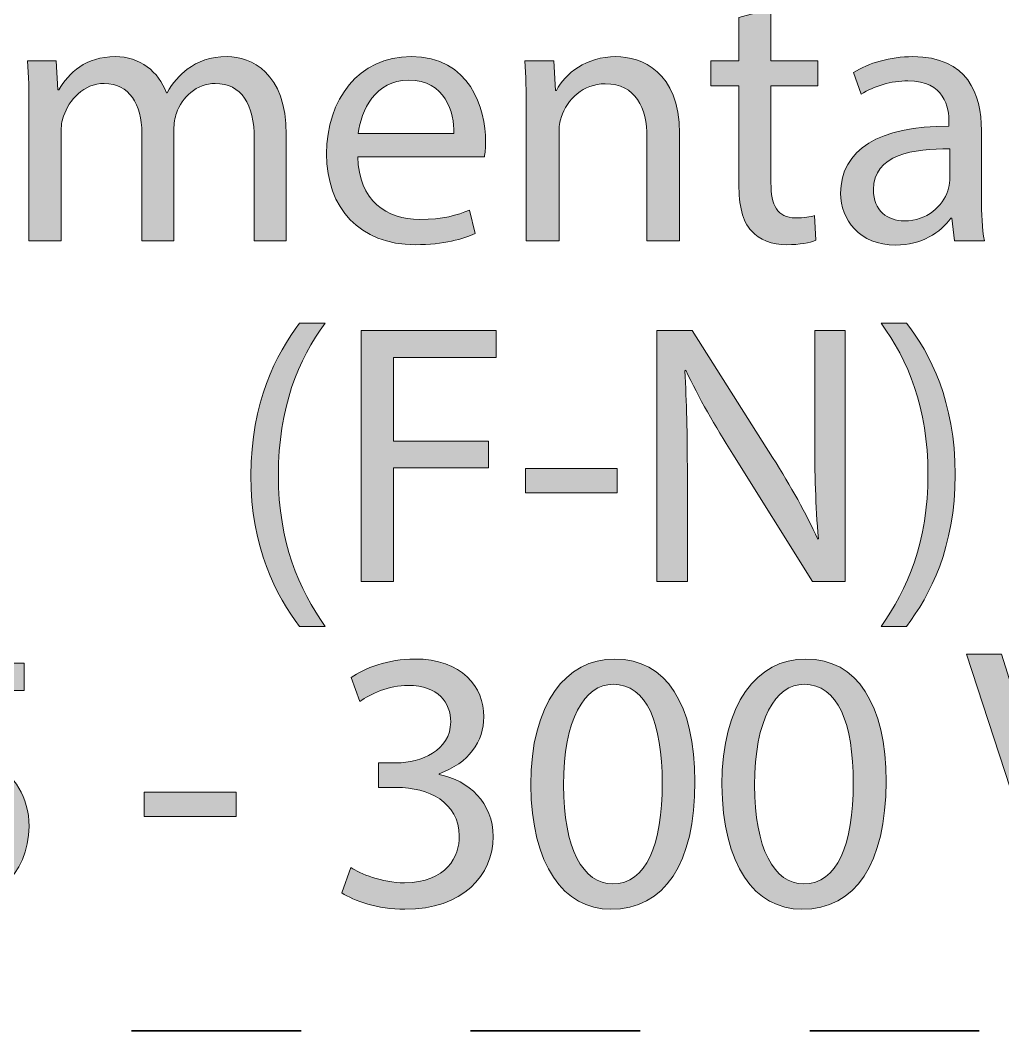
# Model space of a CAD drawing. Extents: x 544 to 1376, y -738 to -342.
# Drawn here: x 1105.3 to 1171.3, y -478.7 to -410.9 of the extents above; entities that cross this region are included whole.
import ezdxf

# ---------------------------------------------------------------- set-up
doc = ezdxf.new("R2010")
doc.units = 0
doc.header["$MEASUREMENT"] = 0
doc.linetypes.add('AI-Linetype-1', pattern=[22.760284, 11.380142, -11.380142])
doc.layers.add('OBJETOS', color=7, linetype='Continuous', lineweight=0)

# ---------------------------------------------------------------- blocks, each defined once
blk = doc.blocks.new('Block_13')
at = {"layer": 'OBJETOS', "true_color": 0x000000, "transparency": 33554687}
h = blk.add_hatch(color=18, dxfattribs=at)
h.dxf.hatch_style = 2
edge = h.paths.add_edge_path()
edge.add_spline(control_points=[(1155.715, -410.157), (1155.715, -410.157), (1155.715, -413.632), (1155.715, -413.632), (1155.715, -413.632), (1158.864, -413.632), (1158.864, -413.632), (1158.864, -413.632), (1158.864, -415.306), (1158.864, -415.306), (1158.864, -415.306), (1155.715, -415.306), (1155.715, -415.306), (1155.715, -415.306), (1155.715, -421.829), (1155.715, -421.829), (1155.715, -423.329), (1156.14, -424.179), (1157.364, -424.179), (1157.939, -424.179), (1158.364, -424.104), (1158.639, -424.029), (1158.639, -424.029), (1158.739, -425.679), (1158.739, -425.679), (1158.314, -425.854), (1157.64, -425.979), (1156.79, -425.979), (1155.765, -425.979), (1154.94, -425.653), (1154.415, -425.054), (1153.79, -424.404), (1153.565, -423.329), (1153.565, -421.904), (1153.565, -421.904), (1153.565, -415.306), (1153.565, -415.306), (1153.565, -415.306), (1151.69, -415.306), (1151.69, -415.306), (1151.69, -415.306), (1151.69, -413.632), (1151.69, -413.632), (1151.69, -413.632), (1153.565, -413.632), (1153.565, -413.632), (1153.565, -413.632), (1153.565, -410.732), (1153.565, -410.732), (1153.565, -410.732), (1155.715, -410.157), (1155.715, -410.157)], knot_values=[0, 0, 0, 0, 1, 1, 1, 2, 2, 2, 3, 3, 3, 4, 4, 4, 5, 5, 5, 6, 6, 6, 7, 7, 7, 8, 8, 8, 9, 9, 9, 10, 10, 10, 11, 11, 11, 12, 12, 12, 13, 13, 13, 14, 14, 14, 15, 15, 15, 16, 16, 16, 17, 17, 17, 17], degree=3, periodic=0)
h = blk.add_hatch(color=18, dxfattribs=at)
h.dxf.hatch_style = 2
edge = h.paths.add_edge_path()
edge.add_spline(control_points=[(1105.916, -416.905), (1105.916, -415.656), (1105.891, -414.631), (1105.816, -413.632), (1105.816, -413.632), (1107.74, -413.632), (1107.74, -413.632), (1107.74, -413.632), (1107.841, -415.581), (1107.841, -415.581), (1107.841, -415.581), (1107.916, -415.581), (1107.916, -415.581), (1108.591, -414.432), (1109.715, -413.356), (1111.715, -413.356), (1113.364, -413.356), (1114.614, -414.356), (1115.139, -415.781), (1115.139, -415.781), (1115.188, -415.781), (1115.188, -415.781), (1115.563, -415.106), (1116.039, -414.581), (1116.538, -414.206), (1117.264, -413.656), (1118.063, -413.356), (1119.213, -413.356), (1120.812, -413.356), (1123.187, -414.406), (1123.187, -418.605), (1123.187, -418.605), (1123.187, -425.729), (1123.187, -425.729), (1123.187, -425.729), (1121.037, -425.729), (1121.037, -425.729), (1121.037, -425.729), (1121.037, -418.88), (1121.037, -418.88), (1121.037, -416.556), (1120.188, -415.156), (1118.413, -415.156), (1117.163, -415.156), (1116.188, -416.081), (1115.813, -417.155), (1115.714, -417.455), (1115.639, -417.855), (1115.639, -418.255), (1115.639, -418.255), (1115.639, -425.729), (1115.639, -425.729), (1115.639, -425.729), (1113.489, -425.729), (1113.489, -425.729), (1113.489, -425.729), (1113.489, -418.48), (1113.489, -418.48), (1113.489, -416.556), (1112.64, -415.156), (1110.965, -415.156), (1109.59, -415.156), (1108.591, -416.256), (1108.24, -417.355), (1108.115, -417.681), (1108.065, -418.056), (1108.065, -418.431), (1108.065, -418.431), (1108.065, -425.729), (1108.065, -425.729), (1108.065, -425.729), (1105.916, -425.729), (1105.916, -425.729), (1105.916, -425.729), (1105.916, -416.905), (1105.916, -416.905)], knot_values=[0, 0, 0, 0, 1, 1, 1, 2, 2, 2, 3, 3, 3, 4, 4, 4, 5, 5, 5, 6, 6, 6, 7, 7, 7, 8, 8, 8, 9, 9, 9, 10, 10, 10, 11, 11, 11, 12, 12, 12, 13, 13, 13, 14, 14, 14, 15, 15, 15, 16, 16, 16, 17, 17, 17, 18, 18, 18, 19, 19, 19, 20, 20, 20, 21, 21, 21, 22, 22, 22, 23, 23, 23, 24, 24, 24, 25, 25, 25, 25], degree=3, periodic=0)
h = blk.add_hatch(color=18, dxfattribs=at)
h.dxf.hatch_style = 2
edge = h.paths.add_edge_path()
edge.add_spline(control_points=[(1134.438, -418.505), (1134.464, -417.105), (1133.864, -414.932), (1131.39, -414.932), (1129.165, -414.932), (1128.19, -416.98), (1128.016, -418.505), (1128.016, -418.505), (1134.438, -418.505), (1134.438, -418.505)], knot_values=[0, 0, 0, 0, 1, 1, 1, 2, 2, 2, 3, 3, 3, 3], degree=3, periodic=0)
edge = h.paths.add_edge_path()
edge.add_spline(control_points=[(1127.99, -420.08), (1128.04, -423.054), (1129.939, -424.279), (1132.14, -424.279), (1133.714, -424.279), (1134.664, -424.004), (1135.488, -423.654), (1135.488, -423.654), (1135.863, -425.229), (1135.863, -425.229), (1135.089, -425.578), (1133.764, -425.979), (1131.84, -425.979), (1128.115, -425.979), (1125.891, -423.529), (1125.891, -419.88), (1125.891, -416.23), (1128.04, -413.356), (1131.564, -413.356), (1135.514, -413.356), (1136.563, -416.831), (1136.563, -419.055), (1136.563, -419.505), (1136.514, -419.854), (1136.488, -420.08), (1136.488, -420.08), (1127.99, -420.08), (1127.99, -420.08)], knot_values=[0, 0, 0, 0, 1, 1, 1, 2, 2, 2, 3, 3, 3, 4, 4, 4, 5, 5, 5, 6, 6, 6, 7, 7, 7, 8, 8, 8, 9, 9, 9, 9], degree=3, periodic=0)
h = blk.add_hatch(color=18, dxfattribs=at)
h.dxf.hatch_style = 2
edge = h.paths.add_edge_path()
edge.add_spline(control_points=[(1139.291, -416.905), (1139.291, -415.656), (1139.266, -414.631), (1139.19, -413.632), (1139.19, -413.632), (1141.141, -413.632), (1141.141, -413.632), (1141.141, -413.632), (1141.265, -415.631), (1141.265, -415.631), (1141.265, -415.631), (1141.315, -415.631), (1141.315, -415.631), (1141.915, -414.481), (1143.314, -413.356), (1145.314, -413.356), (1146.988, -413.356), (1149.588, -414.356), (1149.588, -418.505), (1149.588, -418.505), (1149.588, -425.729), (1149.588, -425.729), (1149.588, -425.729), (1147.389, -425.729), (1147.389, -425.729), (1147.389, -425.729), (1147.389, -418.755), (1147.389, -418.755), (1147.389, -416.806), (1146.664, -415.181), (1144.589, -415.181), (1143.14, -415.181), (1142.015, -416.206), (1141.64, -417.431), (1141.54, -417.705), (1141.49, -418.08), (1141.49, -418.455), (1141.49, -418.455), (1141.49, -425.729), (1141.49, -425.729), (1141.49, -425.729), (1139.291, -425.729), (1139.291, -425.729), (1139.291, -425.729), (1139.291, -416.905), (1139.291, -416.905)], knot_values=[0, 0, 0, 0, 1, 1, 1, 2, 2, 2, 3, 3, 3, 4, 4, 4, 5, 5, 5, 6, 6, 6, 7, 7, 7, 8, 8, 8, 9, 9, 9, 10, 10, 10, 11, 11, 11, 12, 12, 12, 13, 13, 13, 14, 14, 14, 15, 15, 15, 15], degree=3, periodic=0)
h = blk.add_hatch(color=18, dxfattribs=at)
h.dxf.hatch_style = 2
edge = h.paths.add_edge_path()
edge.add_spline(control_points=[(1167.714, -419.555), (1165.314, -419.505), (1162.59, -419.93), (1162.59, -422.279), (1162.59, -423.704), (1163.54, -424.379), (1164.665, -424.379), (1166.239, -424.379), (1167.239, -423.379), (1167.589, -422.354), (1167.664, -422.129), (1167.714, -421.88), (1167.714, -421.654), (1167.714, -421.654), (1167.714, -419.555), (1167.714, -419.555)], knot_values=[0, 0, 0, 0, 1, 1, 1, 2, 2, 2, 3, 3, 3, 4, 4, 4, 5, 5, 5, 5], degree=3, periodic=0)
edge = h.paths.add_edge_path()
edge.add_spline(control_points=[(1168.039, -425.729), (1168.039, -425.729), (1167.864, -424.204), (1167.864, -424.204), (1167.864, -424.204), (1167.789, -424.204), (1167.789, -424.204), (1167.114, -425.153), (1165.814, -426.004), (1164.09, -426.004), (1161.641, -426.004), (1160.391, -424.279), (1160.391, -422.529), (1160.391, -419.605), (1162.99, -418.006), (1167.664, -418.03), (1167.664, -418.03), (1167.664, -417.78), (1167.664, -417.78), (1167.664, -416.78), (1167.389, -414.981), (1164.914, -414.981), (1163.79, -414.981), (1162.615, -415.331), (1161.766, -415.881), (1161.766, -415.881), (1161.266, -414.432), (1161.266, -414.432), (1162.266, -413.781), (1163.715, -413.356), (1165.239, -413.356), (1168.938, -413.356), (1169.838, -415.881), (1169.838, -418.306), (1169.838, -418.306), (1169.838, -422.829), (1169.838, -422.829), (1169.838, -423.879), (1169.889, -424.903), (1170.038, -425.729), (1170.038, -425.729), (1168.039, -425.729), (1168.039, -425.729)], knot_values=[0, 0, 0, 0, 1, 1, 1, 2, 2, 2, 3, 3, 3, 4, 4, 4, 5, 5, 5, 6, 6, 6, 7, 7, 7, 8, 8, 8, 9, 9, 9, 10, 10, 10, 11, 11, 11, 12, 12, 12, 13, 13, 13, 14, 14, 14, 14], degree=3, periodic=0)
at = {"layer": 'OBJETOS'}
for points, knots in [([(1155.715, -410.157), (1155.715, -410.157), (1155.715, -413.632), (1155.715, -413.632), (1155.715, -413.632), (1158.864, -413.632), (1158.864, -413.632), (1158.864, -413.632), (1158.864, -415.306), (1158.864, -415.306), (1158.864, -415.306), (1155.715, -415.306), (1155.715, -415.306), (1155.715, -415.306), (1155.715, -421.829), (1155.715, -421.829), (1155.715, -423.329), (1156.14, -424.179), (1157.364, -424.179), (1157.939, -424.179), (1158.364, -424.104), (1158.639, -424.029), (1158.639, -424.029), (1158.739, -425.679), (1158.739, -425.679), (1158.314, -425.854), (1157.64, -425.979), (1156.79, -425.979), (1155.765, -425.979), (1154.94, -425.653), (1154.415, -425.054), (1153.79, -424.404), (1153.565, -423.329), (1153.565, -421.904), (1153.565, -421.904), (1153.565, -415.306), (1153.565, -415.306), (1153.565, -415.306), (1151.69, -415.306), (1151.69, -415.306), (1151.69, -415.306), (1151.69, -413.632), (1151.69, -413.632), (1151.69, -413.632), (1153.565, -413.632), (1153.565, -413.632), (1153.565, -413.632), (1153.565, -410.732), (1153.565, -410.732), (1153.565, -410.732), (1155.715, -410.157), (1155.715, -410.157)], [0, 0, 0, 0, 1, 1, 1, 2, 2, 2, 3, 3, 3, 4, 4, 4, 5, 5, 5, 6, 6, 6, 7, 7, 7, 8, 8, 8, 9, 9, 9, 10, 10, 10, 11, 11, 11, 12, 12, 12, 13, 13, 13, 14, 14, 14, 15, 15, 15, 16, 16, 16, 17, 17, 17, 17]), ([(1105.916, -416.905), (1105.916, -415.656), (1105.891, -414.631), (1105.816, -413.632), (1105.816, -413.632), (1107.74, -413.632), (1107.74, -413.632), (1107.74, -413.632), (1107.841, -415.581), (1107.841, -415.581), (1107.841, -415.581), (1107.916, -415.581), (1107.916, -415.581), (1108.591, -414.432), (1109.715, -413.356), (1111.715, -413.356), (1113.364, -413.356), (1114.614, -414.356), (1115.139, -415.781), (1115.139, -415.781), (1115.188, -415.781), (1115.188, -415.781), (1115.563, -415.106), (1116.039, -414.581), (1116.538, -414.206), (1117.264, -413.656), (1118.063, -413.356), (1119.213, -413.356), (1120.812, -413.356), (1123.187, -414.406), (1123.187, -418.605), (1123.187, -418.605), (1123.187, -425.729), (1123.187, -425.729), (1123.187, -425.729), (1121.037, -425.729), (1121.037, -425.729), (1121.037, -425.729), (1121.037, -418.88), (1121.037, -418.88), (1121.037, -416.556), (1120.188, -415.156), (1118.413, -415.156), (1117.163, -415.156), (1116.188, -416.081), (1115.813, -417.155), (1115.714, -417.455), (1115.639, -417.855), (1115.639, -418.255), (1115.639, -418.255), (1115.639, -425.729), (1115.639, -425.729), (1115.639, -425.729), (1113.489, -425.729), (1113.489, -425.729), (1113.489, -425.729), (1113.489, -418.48), (1113.489, -418.48), (1113.489, -416.556), (1112.64, -415.156), (1110.965, -415.156), (1109.59, -415.156), (1108.591, -416.256), (1108.24, -417.355), (1108.115, -417.681), (1108.065, -418.056), (1108.065, -418.431), (1108.065, -418.431), (1108.065, -425.729), (1108.065, -425.729), (1108.065, -425.729), (1105.916, -425.729), (1105.916, -425.729), (1105.916, -425.729), (1105.916, -416.905), (1105.916, -416.905)], [0, 0, 0, 0, 1, 1, 1, 2, 2, 2, 3, 3, 3, 4, 4, 4, 5, 5, 5, 6, 6, 6, 7, 7, 7, 8, 8, 8, 9, 9, 9, 10, 10, 10, 11, 11, 11, 12, 12, 12, 13, 13, 13, 14, 14, 14, 15, 15, 15, 16, 16, 16, 17, 17, 17, 18, 18, 18, 19, 19, 19, 20, 20, 20, 21, 21, 21, 22, 22, 22, 23, 23, 23, 24, 24, 24, 25, 25, 25, 25]), ([(1127.99, -420.08), (1128.04, -423.054), (1129.939, -424.279), (1132.14, -424.279), (1133.714, -424.279), (1134.664, -424.004), (1135.488, -423.654), (1135.488, -423.654), (1135.863, -425.229), (1135.863, -425.229), (1135.089, -425.578), (1133.764, -425.979), (1131.84, -425.979), (1128.115, -425.979), (1125.891, -423.529), (1125.891, -419.88), (1125.891, -416.23), (1128.04, -413.356), (1131.564, -413.356), (1135.514, -413.356), (1136.563, -416.831), (1136.563, -419.055), (1136.563, -419.505), (1136.514, -419.854), (1136.488, -420.08), (1136.488, -420.08), (1127.99, -420.08), (1127.99, -420.08)], [0, 0, 0, 0, 1, 1, 1, 2, 2, 2, 3, 3, 3, 4, 4, 4, 5, 5, 5, 6, 6, 6, 7, 7, 7, 8, 8, 8, 9, 9, 9, 9]), ([(1139.291, -416.905), (1139.291, -415.656), (1139.266, -414.631), (1139.19, -413.632), (1139.19, -413.632), (1141.141, -413.632), (1141.141, -413.632), (1141.141, -413.632), (1141.265, -415.631), (1141.265, -415.631), (1141.265, -415.631), (1141.315, -415.631), (1141.315, -415.631), (1141.915, -414.481), (1143.314, -413.356), (1145.314, -413.356), (1146.988, -413.356), (1149.588, -414.356), (1149.588, -418.505), (1149.588, -418.505), (1149.588, -425.729), (1149.588, -425.729), (1149.588, -425.729), (1147.389, -425.729), (1147.389, -425.729), (1147.389, -425.729), (1147.389, -418.755), (1147.389, -418.755), (1147.389, -416.806), (1146.664, -415.181), (1144.589, -415.181), (1143.14, -415.181), (1142.015, -416.206), (1141.64, -417.431), (1141.54, -417.705), (1141.49, -418.08), (1141.49, -418.455), (1141.49, -418.455), (1141.49, -425.729), (1141.49, -425.729), (1141.49, -425.729), (1139.291, -425.729), (1139.291, -425.729), (1139.291, -425.729), (1139.291, -416.905), (1139.291, -416.905)], [0, 0, 0, 0, 1, 1, 1, 2, 2, 2, 3, 3, 3, 4, 4, 4, 5, 5, 5, 6, 6, 6, 7, 7, 7, 8, 8, 8, 9, 9, 9, 10, 10, 10, 11, 11, 11, 12, 12, 12, 13, 13, 13, 14, 14, 14, 15, 15, 15, 15]), ([(1168.039, -425.729), (1168.039, -425.729), (1167.864, -424.204), (1167.864, -424.204), (1167.864, -424.204), (1167.789, -424.204), (1167.789, -424.204), (1167.114, -425.153), (1165.814, -426.004), (1164.09, -426.004), (1161.641, -426.004), (1160.391, -424.279), (1160.391, -422.529), (1160.391, -419.605), (1162.99, -418.006), (1167.664, -418.03), (1167.664, -418.03), (1167.664, -417.78), (1167.664, -417.78), (1167.664, -416.78), (1167.389, -414.981), (1164.914, -414.981), (1163.79, -414.981), (1162.615, -415.331), (1161.766, -415.881), (1161.766, -415.881), (1161.266, -414.432), (1161.266, -414.432), (1162.266, -413.781), (1163.715, -413.356), (1165.239, -413.356), (1168.938, -413.356), (1169.838, -415.881), (1169.838, -418.306), (1169.838, -418.306), (1169.838, -422.829), (1169.838, -422.829), (1169.838, -423.879), (1169.889, -424.903), (1170.038, -425.729), (1170.038, -425.729), (1168.039, -425.729), (1168.039, -425.729)], [0, 0, 0, 0, 1, 1, 1, 2, 2, 2, 3, 3, 3, 4, 4, 4, 5, 5, 5, 6, 6, 6, 7, 7, 7, 8, 8, 8, 9, 9, 9, 10, 10, 10, 11, 11, 11, 12, 12, 12, 13, 13, 13, 14, 14, 14, 14]), ([(1134.438, -418.505), (1134.464, -417.105), (1133.864, -414.932), (1131.39, -414.932), (1129.165, -414.932), (1128.19, -416.98), (1128.016, -418.505), (1128.016, -418.505), (1134.438, -418.505), (1134.438, -418.505)], [0, 0, 0, 0, 1, 1, 1, 2, 2, 2, 3, 3, 3, 3]), ([(1167.714, -419.555), (1165.314, -419.505), (1162.59, -419.93), (1162.59, -422.279), (1162.59, -423.704), (1163.54, -424.379), (1164.665, -424.379), (1166.239, -424.379), (1167.239, -423.379), (1167.589, -422.354), (1167.664, -422.129), (1167.714, -421.88), (1167.714, -421.654), (1167.714, -421.654), (1167.714, -419.555), (1167.714, -419.555)], [0, 0, 0, 0, 1, 1, 1, 2, 2, 2, 3, 3, 3, 4, 4, 4, 5, 5, 5, 5])]:
    blk.add_open_spline(points, degree=3, knots=knots, dxfattribs=at)
blk = doc.blocks.new('Block_12')
at = {"layer": 'OBJETOS'}
blk.add_blockref('Block_13', (0, 0), dxfattribs=at)
blk = doc.blocks.new('Block_15')
at = {"layer": 'OBJETOS', "true_color": 0x000000, "transparency": 33554687}
h = blk.add_hatch(color=18, dxfattribs=at)
h.dxf.hatch_style = 2
edge = h.paths.add_edge_path()
edge.add_spline(control_points=[(1125.805, -431.235), (1123.98, -433.684), (1122.655, -436.933), (1122.655, -441.458), (1122.655, -445.906), (1124.03, -449.105), (1125.805, -451.605), (1125.805, -451.605), (1124.08, -451.605), (1124.08, -451.605), (1122.506, -449.531), (1120.806, -446.332), (1120.806, -441.458), (1120.831, -436.534), (1122.506, -433.334), (1124.08, -431.235), (1124.08, -431.235), (1125.805, -431.235), (1125.805, -431.235)], knot_values=[0, 0, 0, 0, 1, 1, 1, 2, 2, 2, 3, 3, 3, 4, 4, 4, 5, 5, 5, 6, 6, 6, 6], degree=3, periodic=0)
h = blk.add_hatch(color=18, dxfattribs=at)
h.dxf.hatch_style = 2
edge = h.paths.add_edge_path()
edge.add_spline(control_points=[(1163.105, -451.605), (1164.88, -449.13), (1166.255, -445.881), (1166.255, -441.382), (1166.255, -436.909), (1164.905, -433.709), (1163.105, -431.235), (1163.105, -431.235), (1164.805, -431.235), (1164.805, -431.235), (1166.404, -433.285), (1168.079, -436.484), (1168.079, -441.408), (1168.079, -446.306), (1166.404, -449.48), (1164.805, -451.605), (1164.805, -451.605), (1163.105, -451.605), (1163.105, -451.605)], knot_values=[0, 0, 0, 0, 1, 1, 1, 2, 2, 2, 3, 3, 3, 4, 4, 4, 5, 5, 5, 6, 6, 6, 6], degree=3, periodic=0)
h = blk.add_hatch(color=18, dxfattribs=at)
h.dxf.hatch_style = 2
edge = h.paths.add_edge_path()
edge.add_spline(control_points=[(1128.206, -431.735), (1128.206, -431.735), (1137.278, -431.735), (1137.278, -431.735), (1137.278, -431.735), (1137.278, -433.559), (1137.278, -433.559), (1137.278, -433.559), (1130.381, -433.559), (1130.381, -433.559), (1130.381, -433.559), (1130.381, -439.158), (1130.381, -439.158), (1130.381, -439.158), (1136.754, -439.158), (1136.754, -439.158), (1136.754, -439.158), (1136.754, -440.958), (1136.754, -440.958), (1136.754, -440.958), (1130.381, -440.958), (1130.381, -440.958), (1130.381, -440.958), (1130.381, -448.581), (1130.381, -448.581), (1130.381, -448.581), (1128.206, -448.581), (1128.206, -448.581), (1128.206, -448.581), (1128.206, -431.735), (1128.206, -431.735)], knot_values=[0, 0, 0, 0, 1, 1, 1, 2, 2, 2, 3, 3, 3, 4, 4, 4, 5, 5, 5, 6, 6, 6, 7, 7, 7, 8, 8, 8, 9, 9, 9, 10, 10, 10, 10], degree=3, periodic=0)
h = blk.add_hatch(color=18, dxfattribs=at)
h.dxf.hatch_style = 2
edge = h.paths.add_edge_path()
edge.add_spline(control_points=[(1148.056, -448.581), (1148.056, -448.581), (1148.056, -431.735), (1148.056, -431.735), (1148.056, -431.735), (1150.43, -431.735), (1150.43, -431.735), (1150.43, -431.735), (1155.829, -440.257), (1155.829, -440.257), (1157.078, -442.232), (1158.053, -444.006), (1158.853, -445.731), (1158.853, -445.731), (1158.903, -445.707), (1158.903, -445.707), (1158.703, -443.457), (1158.653, -441.408), (1158.653, -438.783), (1158.653, -438.783), (1158.653, -431.735), (1158.653, -431.735), (1158.653, -431.735), (1160.702, -431.735), (1160.702, -431.735), (1160.702, -431.735), (1160.702, -448.581), (1160.702, -448.581), (1160.702, -448.581), (1158.503, -448.581), (1158.503, -448.581), (1158.503, -448.581), (1153.154, -440.033), (1153.154, -440.033), (1151.979, -438.158), (1150.854, -436.234), (1150.005, -434.409), (1150.005, -434.409), (1149.93, -434.434), (1149.93, -434.434), (1150.055, -436.558), (1150.105, -438.583), (1150.105, -441.382), (1150.105, -441.382), (1150.105, -448.581), (1150.105, -448.581), (1150.105, -448.581), (1148.056, -448.581), (1148.056, -448.581)], knot_values=[0, 0, 0, 0, 1, 1, 1, 2, 2, 2, 3, 3, 3, 4, 4, 4, 5, 5, 5, 6, 6, 6, 7, 7, 7, 8, 8, 8, 9, 9, 9, 10, 10, 10, 11, 11, 11, 12, 12, 12, 13, 13, 13, 14, 14, 14, 15, 15, 15, 16, 16, 16, 16], degree=3, periodic=0)
h = blk.add_hatch(color=18, dxfattribs=at)
h.dxf.hatch_style = 2
edge = h.paths.add_edge_path()
edge.add_spline(control_points=[(1145.404, -441.007), (1145.404, -441.007), (1145.404, -442.632), (1145.404, -442.632), (1145.404, -442.632), (1139.231, -442.632), (1139.231, -442.632), (1139.231, -442.632), (1139.231, -441.007), (1139.231, -441.007), (1139.231, -441.007), (1145.404, -441.007), (1145.404, -441.007)], knot_values=[0, 0, 0, 0, 1, 1, 1, 2, 2, 2, 3, 3, 3, 4, 4, 4, 4], degree=3, periodic=0)
at = {"layer": 'OBJETOS'}
for points, knots in [([(1125.805, -431.235), (1123.98, -433.684), (1122.655, -436.933), (1122.655, -441.458), (1122.655, -445.906), (1124.03, -449.105), (1125.805, -451.605), (1125.805, -451.605), (1124.08, -451.605), (1124.08, -451.605), (1122.506, -449.531), (1120.806, -446.332), (1120.806, -441.458), (1120.831, -436.534), (1122.506, -433.334), (1124.08, -431.235), (1124.08, -431.235), (1125.805, -431.235), (1125.805, -431.235)], [0, 0, 0, 0, 1, 1, 1, 2, 2, 2, 3, 3, 3, 4, 4, 4, 5, 5, 5, 6, 6, 6, 6]), ([(1163.105, -451.605), (1164.88, -449.13), (1166.255, -445.881), (1166.255, -441.382), (1166.255, -436.909), (1164.905, -433.709), (1163.105, -431.235), (1163.105, -431.235), (1164.805, -431.235), (1164.805, -431.235), (1166.404, -433.285), (1168.079, -436.484), (1168.079, -441.408), (1168.079, -446.306), (1166.404, -449.48), (1164.805, -451.605), (1164.805, -451.605), (1163.105, -451.605), (1163.105, -451.605)], [0, 0, 0, 0, 1, 1, 1, 2, 2, 2, 3, 3, 3, 4, 4, 4, 5, 5, 5, 6, 6, 6, 6]), ([(1128.206, -431.735), (1128.206, -431.735), (1137.278, -431.735), (1137.278, -431.735), (1137.278, -431.735), (1137.278, -433.559), (1137.278, -433.559), (1137.278, -433.559), (1130.381, -433.559), (1130.381, -433.559), (1130.381, -433.559), (1130.381, -439.158), (1130.381, -439.158), (1130.381, -439.158), (1136.754, -439.158), (1136.754, -439.158), (1136.754, -439.158), (1136.754, -440.958), (1136.754, -440.958), (1136.754, -440.958), (1130.381, -440.958), (1130.381, -440.958), (1130.381, -440.958), (1130.381, -448.581), (1130.381, -448.581), (1130.381, -448.581), (1128.206, -448.581), (1128.206, -448.581), (1128.206, -448.581), (1128.206, -431.735), (1128.206, -431.735)], [0, 0, 0, 0, 1, 1, 1, 2, 2, 2, 3, 3, 3, 4, 4, 4, 5, 5, 5, 6, 6, 6, 7, 7, 7, 8, 8, 8, 9, 9, 9, 10, 10, 10, 10]), ([(1148.056, -448.581), (1148.056, -448.581), (1148.056, -431.735), (1148.056, -431.735), (1148.056, -431.735), (1150.43, -431.735), (1150.43, -431.735), (1150.43, -431.735), (1155.829, -440.257), (1155.829, -440.257), (1157.078, -442.232), (1158.053, -444.006), (1158.853, -445.731), (1158.853, -445.731), (1158.903, -445.707), (1158.903, -445.707), (1158.703, -443.457), (1158.653, -441.408), (1158.653, -438.783), (1158.653, -438.783), (1158.653, -431.735), (1158.653, -431.735), (1158.653, -431.735), (1160.702, -431.735), (1160.702, -431.735), (1160.702, -431.735), (1160.702, -448.581), (1160.702, -448.581), (1160.702, -448.581), (1158.503, -448.581), (1158.503, -448.581), (1158.503, -448.581), (1153.154, -440.033), (1153.154, -440.033), (1151.979, -438.158), (1150.854, -436.234), (1150.005, -434.409), (1150.005, -434.409), (1149.93, -434.434), (1149.93, -434.434), (1150.055, -436.558), (1150.105, -438.583), (1150.105, -441.382), (1150.105, -441.382), (1150.105, -448.581), (1150.105, -448.581), (1150.105, -448.581), (1148.056, -448.581), (1148.056, -448.581)], [0, 0, 0, 0, 1, 1, 1, 2, 2, 2, 3, 3, 3, 4, 4, 4, 5, 5, 5, 6, 6, 6, 7, 7, 7, 8, 8, 8, 9, 9, 9, 10, 10, 10, 11, 11, 11, 12, 12, 12, 13, 13, 13, 14, 14, 14, 15, 15, 15, 16, 16, 16, 16]), ([(1145.404, -441.007), (1145.404, -441.007), (1145.404, -442.632), (1145.404, -442.632), (1145.404, -442.632), (1139.231, -442.632), (1139.231, -442.632), (1139.231, -442.632), (1139.231, -441.007), (1139.231, -441.007), (1139.231, -441.007), (1145.404, -441.007), (1145.404, -441.007)], [0, 0, 0, 0, 1, 1, 1, 2, 2, 2, 3, 3, 3, 4, 4, 4, 4])]:
    blk.add_open_spline(points, degree=3, knots=knots, dxfattribs=at)
blk = doc.blocks.new('Block_14')
at = {"layer": 'OBJETOS'}
blk.add_blockref('Block_15', (0, 0), dxfattribs=at)
blk = doc.blocks.new('Block_17')
at = {"layer": 'OBJETOS', "true_color": 0x000000, "transparency": 33554687}
h = blk.add_hatch(color=18, dxfattribs=at)
h.dxf.hatch_style = 2
edge = h.paths.add_edge_path()
edge.add_spline(control_points=[(1174.343, -470.303), (1174.343, -470.303), (1168.845, -453.457), (1168.845, -453.457), (1168.845, -453.457), (1171.193, -453.457), (1171.193, -453.457), (1171.193, -453.457), (1173.818, -461.755), (1173.818, -461.755), (1174.543, -464.029), (1175.168, -466.079), (1175.618, -468.054), (1175.618, -468.054), (1175.668, -468.054), (1175.668, -468.054), (1176.143, -466.104), (1176.843, -463.979), (1177.592, -461.78), (1177.592, -461.78), (1180.441, -453.457), (1180.441, -453.457), (1180.441, -453.457), (1182.766, -453.457), (1182.766, -453.457), (1182.766, -453.457), (1176.742, -470.303), (1176.742, -470.303), (1176.742, -470.303), (1174.343, -470.303), (1174.343, -470.303)], knot_values=[0, 0, 0, 0, 1, 1, 1, 2, 2, 2, 3, 3, 3, 4, 4, 4, 5, 5, 5, 6, 6, 6, 7, 7, 7, 8, 8, 8, 9, 9, 9, 10, 10, 10, 10], degree=3, periodic=0)
h = blk.add_hatch(color=18, dxfattribs=at)
h.dxf.hatch_style = 2
edge = h.paths.add_edge_path()
edge.add_spline(control_points=[(1085.571, -457.956), (1085.571, -459.58), (1086.796, -460.455), (1088.67, -460.955), (1090.07, -460.48), (1091.145, -459.48), (1091.145, -458.006), (1091.145, -456.706), (1090.37, -455.356), (1088.396, -455.356), (1086.571, -455.356), (1085.571, -456.556), (1085.571, -457.956)], knot_values=[0, 0, 0, 0, 1, 1, 1, 2, 2, 2, 3, 3, 3, 4, 4, 4, 4], degree=3, periodic=0)
edge = h.paths.add_edge_path()
edge.add_spline(control_points=[(1091.62, -466.079), (1091.62, -464.104), (1090.245, -463.154), (1088.046, -462.529), (1086.146, -463.079), (1085.121, -464.329), (1085.121, -465.879), (1085.046, -467.528), (1086.296, -468.979), (1088.37, -468.979), (1090.345, -468.979), (1091.62, -467.753), (1091.62, -466.079)], knot_values=[0, 0, 0, 0, 1, 1, 1, 2, 2, 2, 3, 3, 3, 4, 4, 4, 4], degree=3, periodic=0)
edge = h.paths.add_edge_path()
edge.add_spline(control_points=[(1082.872, -466.179), (1082.872, -464.129), (1084.097, -462.68), (1086.096, -461.83), (1086.096, -461.83), (1086.071, -461.755), (1086.071, -461.755), (1084.271, -460.905), (1083.497, -459.506), (1083.497, -458.105), (1083.497, -455.531), (1085.671, -453.782), (1088.521, -453.782), (1091.67, -453.782), (1093.244, -455.756), (1093.244, -457.781), (1093.244, -459.155), (1092.569, -460.63), (1090.57, -461.58), (1090.57, -461.58), (1090.57, -461.655), (1090.57, -461.655), (1092.595, -462.455), (1093.844, -463.879), (1093.844, -465.854), (1093.844, -468.678), (1091.42, -470.578), (1088.32, -470.578), (1084.921, -470.578), (1082.872, -468.553), (1082.872, -466.179)], knot_values=[0, 0, 0, 0, 1, 1, 1, 2, 2, 2, 3, 3, 3, 4, 4, 4, 5, 5, 5, 6, 6, 6, 7, 7, 7, 8, 8, 8, 9, 9, 9, 10, 10, 10, 10], degree=3, periodic=0)
h = blk.add_hatch(color=18, dxfattribs=at)
h.dxf.hatch_style = 2
edge = h.paths.add_edge_path()
edge.add_spline(control_points=[(1105.594, -455.906), (1105.594, -455.906), (1099.396, -455.906), (1099.396, -455.906), (1099.396, -455.906), (1098.771, -460.08), (1098.771, -460.08), (1099.146, -460.03), (1099.495, -459.98), (1100.096, -459.98), (1101.345, -459.98), (1102.595, -460.255), (1103.595, -460.855), (1104.869, -461.58), (1105.919, -462.979), (1105.919, -465.029), (1105.919, -468.203), (1103.395, -470.578), (1099.87, -470.578), (1098.096, -470.578), (1096.597, -470.078), (1095.821, -469.578), (1095.821, -469.578), (1096.371, -467.903), (1096.371, -467.903), (1097.046, -468.303), (1098.371, -468.803), (1099.846, -468.803), (1101.92, -468.803), (1103.694, -467.453), (1103.694, -465.279), (1103.67, -463.18), (1102.27, -461.68), (1099.021, -461.68), (1098.096, -461.68), (1097.371, -461.78), (1096.771, -461.854), (1096.771, -461.854), (1097.821, -454.057), (1097.821, -454.057), (1097.821, -454.057), (1105.594, -454.057), (1105.594, -454.057), (1105.594, -454.057), (1105.594, -455.906), (1105.594, -455.906)], knot_values=[0, 0, 0, 0, 1, 1, 1, 2, 2, 2, 3, 3, 3, 4, 4, 4, 5, 5, 5, 6, 6, 6, 7, 7, 7, 8, 8, 8, 9, 9, 9, 10, 10, 10, 11, 11, 11, 12, 12, 12, 13, 13, 13, 14, 14, 14, 15, 15, 15, 15], degree=3, periodic=0)
h = blk.add_hatch(color=18, dxfattribs=at)
h.dxf.hatch_style = 2
edge = h.paths.add_edge_path()
edge.add_spline(control_points=[(1127.52, -467.778), (1128.145, -468.179), (1129.595, -468.803), (1131.119, -468.803), (1133.943, -468.803), (1134.818, -467.004), (1134.793, -465.654), (1134.769, -463.38), (1132.719, -462.404), (1130.594, -462.404), (1130.594, -462.404), (1129.369, -462.404), (1129.369, -462.404), (1129.369, -462.404), (1129.369, -460.755), (1129.369, -460.755), (1129.369, -460.755), (1130.594, -460.755), (1130.594, -460.755), (1132.193, -460.755), (1134.219, -459.931), (1134.219, -458.006), (1134.219, -456.706), (1133.394, -455.557), (1131.369, -455.557), (1130.069, -455.557), (1128.819, -456.131), (1128.12, -456.631), (1128.12, -456.631), (1127.545, -455.031), (1127.545, -455.031), (1128.395, -454.406), (1130.044, -453.782), (1131.794, -453.782), (1134.993, -453.782), (1136.442, -455.682), (1136.442, -457.656), (1136.442, -459.33), (1135.443, -460.755), (1133.443, -461.479), (1133.443, -461.479), (1133.443, -461.53), (1133.443, -461.53), (1135.443, -461.93), (1137.067, -463.43), (1137.067, -465.704), (1137.067, -468.303), (1135.043, -470.578), (1131.145, -470.578), (1129.319, -470.578), (1127.72, -470.003), (1126.92, -469.478), (1126.92, -469.478), (1127.52, -467.778), (1127.52, -467.778)], knot_values=[0, 0, 0, 0, 1, 1, 1, 2, 2, 2, 3, 3, 3, 4, 4, 4, 5, 5, 5, 6, 6, 6, 7, 7, 7, 8, 8, 8, 9, 9, 9, 10, 10, 10, 11, 11, 11, 12, 12, 12, 13, 13, 13, 14, 14, 14, 15, 15, 15, 16, 16, 16, 17, 17, 17, 18, 18, 18, 18], degree=3, periodic=0)
h = blk.add_hatch(color=18, dxfattribs=at)
h.dxf.hatch_style = 2
edge = h.paths.add_edge_path()
edge.add_spline(control_points=[(1141.794, -462.255), (1141.794, -466.479), (1143.094, -468.878), (1145.094, -468.878), (1147.343, -468.878), (1148.418, -466.254), (1148.418, -462.104), (1148.418, -458.105), (1147.393, -455.481), (1145.118, -455.481), (1143.194, -455.481), (1141.794, -457.831), (1141.794, -462.255)], knot_values=[0, 0, 0, 0, 1, 1, 1, 2, 2, 2, 3, 3, 3, 4, 4, 4, 4], degree=3, periodic=0)
edge = h.paths.add_edge_path()
edge.add_spline(control_points=[(1150.617, -462.005), (1150.617, -467.528), (1148.567, -470.578), (1144.969, -470.578), (1141.794, -470.578), (1139.645, -467.604), (1139.595, -462.229), (1139.595, -456.781), (1141.944, -453.782), (1145.243, -453.782), (1148.668, -453.782), (1150.617, -456.831), (1150.617, -462.005)], knot_values=[0, 0, 0, 0, 1, 1, 1, 2, 2, 2, 3, 3, 3, 4, 4, 4, 4], degree=3, periodic=0)
h = blk.add_hatch(color=18, dxfattribs=at)
h.dxf.hatch_style = 2
edge = h.paths.add_edge_path()
edge.add_spline(control_points=[(1154.619, -462.255), (1154.619, -466.479), (1155.919, -468.878), (1157.918, -468.878), (1160.168, -468.878), (1161.242, -466.254), (1161.242, -462.104), (1161.242, -458.105), (1160.218, -455.481), (1157.943, -455.481), (1156.019, -455.481), (1154.619, -457.831), (1154.619, -462.255)], knot_values=[0, 0, 0, 0, 1, 1, 1, 2, 2, 2, 3, 3, 3, 4, 4, 4, 4], degree=3, periodic=0)
edge = h.paths.add_edge_path()
edge.add_spline(control_points=[(1163.441, -462.005), (1163.441, -467.528), (1161.393, -470.578), (1157.793, -470.578), (1154.619, -470.578), (1152.47, -467.604), (1152.42, -462.229), (1152.42, -456.781), (1154.769, -453.782), (1158.068, -453.782), (1161.492, -453.782), (1163.441, -456.831), (1163.441, -462.005)], knot_values=[0, 0, 0, 0, 1, 1, 1, 2, 2, 2, 3, 3, 3, 4, 4, 4, 4], degree=3, periodic=0)
h = blk.add_hatch(color=18, dxfattribs=at)
h.dxf.hatch_style = 2
edge = h.paths.add_edge_path()
edge.add_spline(control_points=[(1192.316, -469.853), (1191.742, -470.152), (1190.468, -470.553), (1188.843, -470.553), (1185.193, -470.553), (1182.819, -468.078), (1182.819, -464.379), (1182.819, -460.655), (1185.368, -457.956), (1189.317, -457.956), (1190.617, -457.956), (1191.767, -458.28), (1192.367, -458.581), (1192.367, -458.581), (1191.867, -460.28), (1191.867, -460.28), (1191.342, -459.98), (1190.518, -459.705), (1189.317, -459.705), (1186.543, -459.705), (1185.044, -461.755), (1185.044, -464.279), (1185.044, -467.078), (1186.843, -468.803), (1189.242, -468.803), (1190.492, -468.803), (1191.317, -468.479), (1191.942, -468.203), (1191.942, -468.203), (1192.316, -469.853), (1192.316, -469.853)], knot_values=[0, 0, 0, 0, 1, 1, 1, 2, 2, 2, 3, 3, 3, 4, 4, 4, 5, 5, 5, 6, 6, 6, 7, 7, 7, 8, 8, 8, 9, 9, 9, 10, 10, 10, 10], degree=3, periodic=0)
h = blk.add_hatch(color=18, dxfattribs=at)
h.dxf.hatch_style = 2
edge = h.paths.add_edge_path()
edge.add_spline(control_points=[(1201.268, -464.129), (1198.868, -464.079), (1196.144, -464.504), (1196.144, -466.854), (1196.144, -468.278), (1197.094, -468.953), (1198.219, -468.953), (1199.793, -468.953), (1200.793, -467.953), (1201.143, -466.929), (1201.218, -466.703), (1201.268, -466.454), (1201.268, -466.229), (1201.268, -466.229), (1201.268, -464.129), (1201.268, -464.129)], knot_values=[0, 0, 0, 0, 1, 1, 1, 2, 2, 2, 3, 3, 3, 4, 4, 4, 5, 5, 5, 5], degree=3, periodic=0)
edge = h.paths.add_edge_path()
edge.add_spline(control_points=[(1201.593, -470.303), (1201.593, -470.303), (1201.418, -468.778), (1201.418, -468.778), (1201.418, -468.778), (1201.343, -468.778), (1201.343, -468.778), (1200.668, -469.728), (1199.368, -470.578), (1197.644, -470.578), (1195.194, -470.578), (1193.944, -468.854), (1193.944, -467.104), (1193.944, -464.18), (1196.544, -462.58), (1201.218, -462.604), (1201.218, -462.604), (1201.218, -462.354), (1201.218, -462.354), (1201.218, -461.354), (1200.942, -459.556), (1198.469, -459.556), (1197.344, -459.556), (1196.169, -459.905), (1195.319, -460.455), (1195.319, -460.455), (1194.819, -459.006), (1194.819, -459.006), (1195.819, -458.355), (1197.269, -457.931), (1198.793, -457.931), (1202.492, -457.931), (1203.392, -460.455), (1203.392, -462.88), (1203.392, -462.88), (1203.392, -467.403), (1203.392, -467.403), (1203.392, -468.453), (1203.442, -469.478), (1203.592, -470.303), (1203.592, -470.303), (1201.593, -470.303), (1201.593, -470.303)], knot_values=[0, 0, 0, 0, 1, 1, 1, 2, 2, 2, 3, 3, 3, 4, 4, 4, 5, 5, 5, 6, 6, 6, 7, 7, 7, 8, 8, 8, 9, 9, 9, 10, 10, 10, 11, 11, 11, 12, 12, 12, 13, 13, 13, 14, 14, 14, 14], degree=3, periodic=0)
h = blk.add_hatch(color=18, dxfattribs=at)
h.dxf.hatch_style = 2
edge = h.paths.add_edge_path()
edge.add_spline(control_points=[(1119.819, -462.729), (1119.819, -462.729), (1119.819, -464.354), (1119.819, -464.354), (1119.819, -464.354), (1113.646, -464.354), (1113.646, -464.354), (1113.646, -464.354), (1113.646, -462.729), (1113.646, -462.729), (1113.646, -462.729), (1119.819, -462.729), (1119.819, -462.729)], knot_values=[0, 0, 0, 0, 1, 1, 1, 2, 2, 2, 3, 3, 3, 4, 4, 4, 4], degree=3, periodic=0)
at = {"layer": 'OBJETOS'}
for points, knots in [([(1174.343, -470.303), (1174.343, -470.303), (1168.845, -453.457), (1168.845, -453.457), (1168.845, -453.457), (1171.193, -453.457), (1171.193, -453.457), (1171.193, -453.457), (1173.818, -461.755), (1173.818, -461.755), (1174.543, -464.029), (1175.168, -466.079), (1175.618, -468.054), (1175.618, -468.054), (1175.668, -468.054), (1175.668, -468.054), (1176.143, -466.104), (1176.843, -463.979), (1177.592, -461.78), (1177.592, -461.78), (1180.441, -453.457), (1180.441, -453.457), (1180.441, -453.457), (1182.766, -453.457), (1182.766, -453.457), (1182.766, -453.457), (1176.742, -470.303), (1176.742, -470.303), (1176.742, -470.303), (1174.343, -470.303), (1174.343, -470.303)], [0, 0, 0, 0, 1, 1, 1, 2, 2, 2, 3, 3, 3, 4, 4, 4, 5, 5, 5, 6, 6, 6, 7, 7, 7, 8, 8, 8, 9, 9, 9, 10, 10, 10, 10]), ([(1082.872, -466.179), (1082.872, -464.129), (1084.097, -462.68), (1086.096, -461.83), (1086.096, -461.83), (1086.071, -461.755), (1086.071, -461.755), (1084.271, -460.905), (1083.497, -459.506), (1083.497, -458.105), (1083.497, -455.531), (1085.671, -453.782), (1088.521, -453.782), (1091.67, -453.782), (1093.244, -455.756), (1093.244, -457.781), (1093.244, -459.155), (1092.569, -460.63), (1090.57, -461.58), (1090.57, -461.58), (1090.57, -461.655), (1090.57, -461.655), (1092.595, -462.455), (1093.844, -463.879), (1093.844, -465.854), (1093.844, -468.678), (1091.42, -470.578), (1088.32, -470.578), (1084.921, -470.578), (1082.872, -468.553), (1082.872, -466.179)], [0, 0, 0, 0, 1, 1, 1, 2, 2, 2, 3, 3, 3, 4, 4, 4, 5, 5, 5, 6, 6, 6, 7, 7, 7, 8, 8, 8, 9, 9, 9, 10, 10, 10, 10]), ([(1105.594, -455.906), (1105.594, -455.906), (1099.396, -455.906), (1099.396, -455.906), (1099.396, -455.906), (1098.771, -460.08), (1098.771, -460.08), (1099.146, -460.03), (1099.495, -459.98), (1100.096, -459.98), (1101.345, -459.98), (1102.595, -460.255), (1103.595, -460.855), (1104.869, -461.58), (1105.919, -462.979), (1105.919, -465.029), (1105.919, -468.203), (1103.395, -470.578), (1099.87, -470.578), (1098.096, -470.578), (1096.597, -470.078), (1095.821, -469.578), (1095.821, -469.578), (1096.371, -467.903), (1096.371, -467.903), (1097.046, -468.303), (1098.371, -468.803), (1099.846, -468.803), (1101.92, -468.803), (1103.694, -467.453), (1103.694, -465.279), (1103.67, -463.18), (1102.27, -461.68), (1099.021, -461.68), (1098.096, -461.68), (1097.371, -461.78), (1096.771, -461.854), (1096.771, -461.854), (1097.821, -454.057), (1097.821, -454.057), (1097.821, -454.057), (1105.594, -454.057), (1105.594, -454.057), (1105.594, -454.057), (1105.594, -455.906), (1105.594, -455.906)], [0, 0, 0, 0, 1, 1, 1, 2, 2, 2, 3, 3, 3, 4, 4, 4, 5, 5, 5, 6, 6, 6, 7, 7, 7, 8, 8, 8, 9, 9, 9, 10, 10, 10, 11, 11, 11, 12, 12, 12, 13, 13, 13, 14, 14, 14, 15, 15, 15, 15]), ([(1127.52, -467.778), (1128.145, -468.179), (1129.595, -468.803), (1131.119, -468.803), (1133.943, -468.803), (1134.818, -467.004), (1134.793, -465.654), (1134.769, -463.38), (1132.719, -462.404), (1130.594, -462.404), (1130.594, -462.404), (1129.369, -462.404), (1129.369, -462.404), (1129.369, -462.404), (1129.369, -460.755), (1129.369, -460.755), (1129.369, -460.755), (1130.594, -460.755), (1130.594, -460.755), (1132.193, -460.755), (1134.219, -459.931), (1134.219, -458.006), (1134.219, -456.706), (1133.394, -455.557), (1131.369, -455.557), (1130.069, -455.557), (1128.819, -456.131), (1128.12, -456.631), (1128.12, -456.631), (1127.545, -455.031), (1127.545, -455.031), (1128.395, -454.406), (1130.044, -453.782), (1131.794, -453.782), (1134.993, -453.782), (1136.442, -455.682), (1136.442, -457.656), (1136.442, -459.33), (1135.443, -460.755), (1133.443, -461.479), (1133.443, -461.479), (1133.443, -461.53), (1133.443, -461.53), (1135.443, -461.93), (1137.067, -463.43), (1137.067, -465.704), (1137.067, -468.303), (1135.043, -470.578), (1131.145, -470.578), (1129.319, -470.578), (1127.72, -470.003), (1126.92, -469.478), (1126.92, -469.478), (1127.52, -467.778), (1127.52, -467.778)], [0, 0, 0, 0, 1, 1, 1, 2, 2, 2, 3, 3, 3, 4, 4, 4, 5, 5, 5, 6, 6, 6, 7, 7, 7, 8, 8, 8, 9, 9, 9, 10, 10, 10, 11, 11, 11, 12, 12, 12, 13, 13, 13, 14, 14, 14, 15, 15, 15, 16, 16, 16, 17, 17, 17, 18, 18, 18, 18]), ([(1150.617, -462.005), (1150.617, -467.528), (1148.567, -470.578), (1144.969, -470.578), (1141.794, -470.578), (1139.645, -467.604), (1139.595, -462.229), (1139.595, -456.781), (1141.944, -453.782), (1145.243, -453.782), (1148.668, -453.782), (1150.617, -456.831), (1150.617, -462.005)], [0, 0, 0, 0, 1, 1, 1, 2, 2, 2, 3, 3, 3, 4, 4, 4, 4]), ([(1163.441, -462.005), (1163.441, -467.528), (1161.393, -470.578), (1157.793, -470.578), (1154.619, -470.578), (1152.47, -467.604), (1152.42, -462.229), (1152.42, -456.781), (1154.769, -453.782), (1158.068, -453.782), (1161.492, -453.782), (1163.441, -456.831), (1163.441, -462.005)], [0, 0, 0, 0, 1, 1, 1, 2, 2, 2, 3, 3, 3, 4, 4, 4, 4]), ([(1085.571, -457.956), (1085.571, -459.58), (1086.796, -460.455), (1088.67, -460.955), (1090.07, -460.48), (1091.145, -459.48), (1091.145, -458.006), (1091.145, -456.706), (1090.37, -455.356), (1088.396, -455.356), (1086.571, -455.356), (1085.571, -456.556), (1085.571, -457.956)], [0, 0, 0, 0, 1, 1, 1, 2, 2, 2, 3, 3, 3, 4, 4, 4, 4]), ([(1141.794, -462.255), (1141.794, -466.479), (1143.094, -468.878), (1145.094, -468.878), (1147.343, -468.878), (1148.418, -466.254), (1148.418, -462.104), (1148.418, -458.105), (1147.393, -455.481), (1145.118, -455.481), (1143.194, -455.481), (1141.794, -457.831), (1141.794, -462.255)], [0, 0, 0, 0, 1, 1, 1, 2, 2, 2, 3, 3, 3, 4, 4, 4, 4]), ([(1154.619, -462.255), (1154.619, -466.479), (1155.919, -468.878), (1157.918, -468.878), (1160.168, -468.878), (1161.242, -466.254), (1161.242, -462.104), (1161.242, -458.105), (1160.218, -455.481), (1157.943, -455.481), (1156.019, -455.481), (1154.619, -457.831), (1154.619, -462.255)], [0, 0, 0, 0, 1, 1, 1, 2, 2, 2, 3, 3, 3, 4, 4, 4, 4]), ([(1192.316, -469.853), (1191.742, -470.152), (1190.468, -470.553), (1188.843, -470.553), (1185.193, -470.553), (1182.819, -468.078), (1182.819, -464.379), (1182.819, -460.655), (1185.368, -457.956), (1189.317, -457.956), (1190.617, -457.956), (1191.767, -458.28), (1192.367, -458.581), (1192.367, -458.581), (1191.867, -460.28), (1191.867, -460.28), (1191.342, -459.98), (1190.518, -459.705), (1189.317, -459.705), (1186.543, -459.705), (1185.044, -461.755), (1185.044, -464.279), (1185.044, -467.078), (1186.843, -468.803), (1189.242, -468.803), (1190.492, -468.803), (1191.317, -468.479), (1191.942, -468.203), (1191.942, -468.203), (1192.316, -469.853), (1192.316, -469.853)], [0, 0, 0, 0, 1, 1, 1, 2, 2, 2, 3, 3, 3, 4, 4, 4, 5, 5, 5, 6, 6, 6, 7, 7, 7, 8, 8, 8, 9, 9, 9, 10, 10, 10, 10]), ([(1201.593, -470.303), (1201.593, -470.303), (1201.418, -468.778), (1201.418, -468.778), (1201.418, -468.778), (1201.343, -468.778), (1201.343, -468.778), (1200.668, -469.728), (1199.368, -470.578), (1197.644, -470.578), (1195.194, -470.578), (1193.944, -468.854), (1193.944, -467.104), (1193.944, -464.18), (1196.544, -462.58), (1201.218, -462.604), (1201.218, -462.604), (1201.218, -462.354), (1201.218, -462.354), (1201.218, -461.354), (1200.942, -459.556), (1198.469, -459.556), (1197.344, -459.556), (1196.169, -459.905), (1195.319, -460.455), (1195.319, -460.455), (1194.819, -459.006), (1194.819, -459.006), (1195.819, -458.355), (1197.269, -457.931), (1198.793, -457.931), (1202.492, -457.931), (1203.392, -460.455), (1203.392, -462.88), (1203.392, -462.88), (1203.392, -467.403), (1203.392, -467.403), (1203.392, -468.453), (1203.442, -469.478), (1203.592, -470.303), (1203.592, -470.303), (1201.593, -470.303), (1201.593, -470.303)], [0, 0, 0, 0, 1, 1, 1, 2, 2, 2, 3, 3, 3, 4, 4, 4, 5, 5, 5, 6, 6, 6, 7, 7, 7, 8, 8, 8, 9, 9, 9, 10, 10, 10, 11, 11, 11, 12, 12, 12, 13, 13, 13, 14, 14, 14, 14]), ([(1091.62, -466.079), (1091.62, -464.104), (1090.245, -463.154), (1088.046, -462.529), (1086.146, -463.079), (1085.121, -464.329), (1085.121, -465.879), (1085.046, -467.528), (1086.296, -468.979), (1088.37, -468.979), (1090.345, -468.979), (1091.62, -467.753), (1091.62, -466.079)], [0, 0, 0, 0, 1, 1, 1, 2, 2, 2, 3, 3, 3, 4, 4, 4, 4]), ([(1119.819, -462.729), (1119.819, -462.729), (1119.819, -464.354), (1119.819, -464.354), (1119.819, -464.354), (1113.646, -464.354), (1113.646, -464.354), (1113.646, -464.354), (1113.646, -462.729), (1113.646, -462.729), (1113.646, -462.729), (1119.819, -462.729), (1119.819, -462.729)], [0, 0, 0, 0, 1, 1, 1, 2, 2, 2, 3, 3, 3, 4, 4, 4, 4]), ([(1201.268, -464.129), (1198.868, -464.079), (1196.144, -464.504), (1196.144, -466.854), (1196.144, -468.278), (1197.094, -468.953), (1198.219, -468.953), (1199.793, -468.953), (1200.793, -467.953), (1201.143, -466.929), (1201.218, -466.703), (1201.268, -466.454), (1201.268, -466.229), (1201.268, -466.229), (1201.268, -464.129), (1201.268, -464.129)], [0, 0, 0, 0, 1, 1, 1, 2, 2, 2, 3, 3, 3, 4, 4, 4, 5, 5, 5, 5])]:
    blk.add_open_spline(points, degree=3, knots=knots, dxfattribs=at)
blk = doc.blocks.new('Block_16')
at = {"layer": 'OBJETOS'}
blk.add_blockref('Block_17', (0, 0), dxfattribs=at)
blk = doc.blocks.new('Block_6')
at = {"layer": 'OBJETOS'}
for name in ['Block_12', 'Block_14', 'Block_16']:
    blk.add_blockref(name, (0, 0), dxfattribs=at)
blk = doc.blocks.new('Block_22')
at = {"layer": 'OBJETOS', "color": 152, "linetype": 'AI-Linetype-1', "lineweight": 35, "true_color": 0x1d71b8}
blk.add_line((1067.277, -478.733), (1220.909, -478.733), dxfattribs=at)
blk = doc.blocks.new('Block_21')
at = {"layer": 'OBJETOS'}
blk.add_blockref('Block_22', (0, 0), dxfattribs=at)
blk = doc.blocks.new('Block_18')
at = {"layer": 'OBJETOS'}
blk.add_blockref('Block_21', (0, 0), dxfattribs=at)
blk = doc.blocks.new('Block_5')
at = {"layer": 'OBJETOS'}
for name in ['Block_6', 'Block_18']:
    blk.add_blockref(name, (0, 0), dxfattribs=at)

msp = doc.modelspace()

# ---------------------------------------------------------------- block references
at = {"layer": 'OBJETOS'}
msp.add_blockref('Block_5', (0, 0), dxfattribs=at)

doc.saveas('drawing.dxf')
